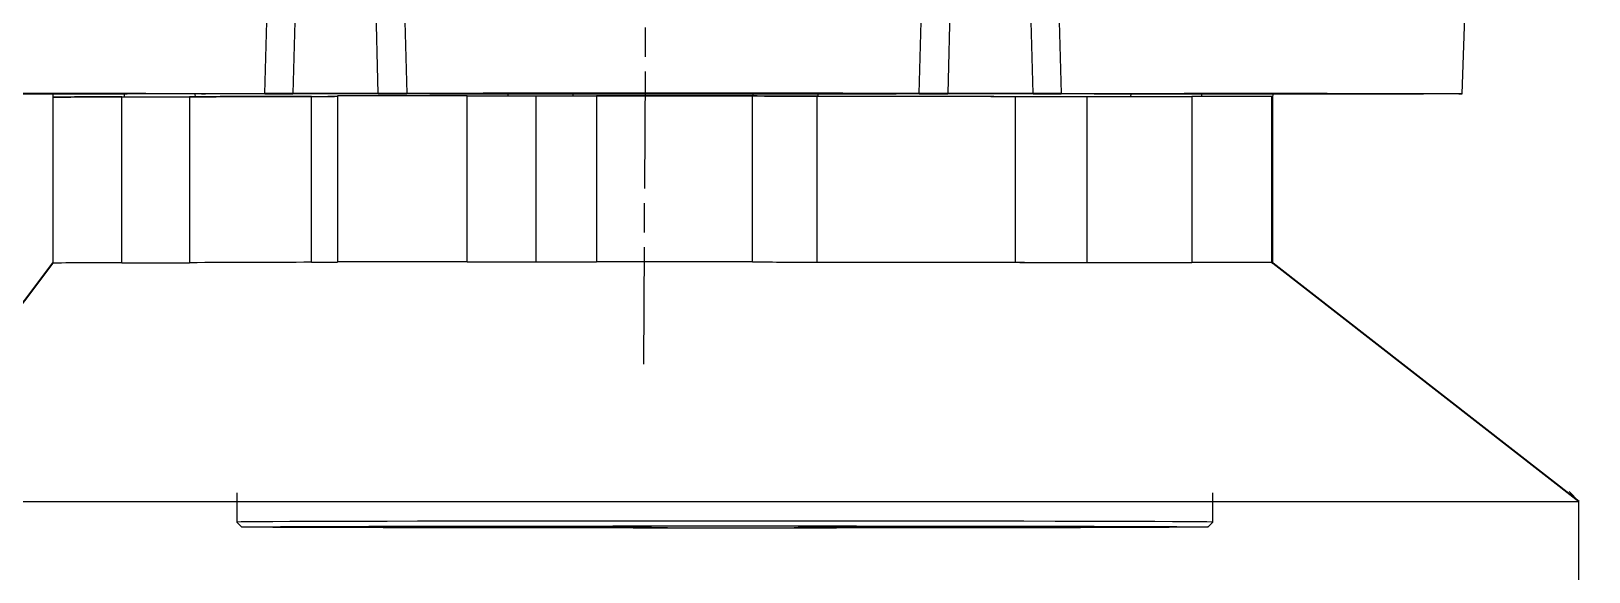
# Model space of a CAD drawing. Header units: millimetres. Extents: x 2136 to 4572, y 748 to 2471.
# Drawn here: x 3711.2 to 3870.8, y 2062.3 to 2117.7 of the extents above; entities that cross this region are included whole.
import ezdxf

# ---------------------------------------------------------------- set-up
doc = ezdxf.new("R2010")
doc.units = ezdxf.units.MM
doc.linetypes.add('AM_ISO08W050', pattern=[18, 12, -1.5, 3, -1.5])
doc.layers.add('AM_7', color=4, linetype='AM_ISO08W050', lineweight=25)
doc.layers.add('粗实线', color=7, linetype='Continuous', lineweight=40)

msp = doc.modelspace()

# ---------------------------------------------------------------- linework, layer by layer
at = {"color": 7, "linetype": 'Continuous', "lineweight": 25}
for p, q in [((3857.765, 2111.251), (3861.015, 2204.287)), ((3735.114, 2111.264), (3735.898, 2140.995)), ((3738.725, 2140.492), (3737.981, 2111.26)), ((3813.813, 2111.259), (3813.069, 2140.492)), ((3815.896, 2140.994), (3816.68, 2111.264)), ((3746.729, 2111.26), (3746.026, 2137.118)), ((3805.769, 2137.117), (3805.065, 2111.26)), ((3748.954, 2136.046), (3749.644, 2111.265)), ((3802.15, 2111.264), (3802.841, 2136.055)), ((3713.376, 2111.207), (3713.397, 2110.905)), ((3713.397, 2110.905), (3713.397, 2093.905)), ((3720.453, 2093.925), (3720.453, 2110.925)), ((3720.732, 2110.925), (3720.728, 2111.208)), ((3727.391, 2110.939), (3727.391, 2093.939)), ((3727.93, 2111.216), (3727.948, 2110.942)), ((3746.729, 2111.26), (3737.981, 2111.26)), ((3746.729, 2111.243), (3737.981, 2111.243)), ((3739.875, 2093.982), (3739.875, 2110.982)), ((3742.54, 2111.021), (3742.54, 2094.021)), ((3755.833, 2094.034), (3755.833, 2111.034)), ((3760.048, 2111.007), (3760.044, 2111.205)), ((3762.863, 2111.03), (3762.863, 2094.03)), ((3766.629, 2111.286), (3766.647, 2111.023)), ((3769.075, 2111.032), (3769.074, 2094.032)), ((3785.077, 2094.023), (3785.077, 2111.023)), ((3785.147, 2111.023), (3785.165, 2111.286)), ((3791.652, 2111.008), (3791.652, 2094.008)), ((3791.75, 2111.204), (3791.746, 2111.007)), ((3813.813, 2111.259), (3805.065, 2111.26)), ((3813.813, 2111.242), (3805.065, 2111.242)), ((3812, 2093.982), (3812, 2110.982)), ((3819.327, 2110.975), (3830.077, 2110.976)), ((3819.327, 2110.975), (3819.327, 2093.975)), ((3823.848, 2110.976), (3823.864, 2111.216)), ((3830.077, 2110.976), (3830.077, 2093.976)), ((3831.066, 2111.208), (3831.062, 2110.924)), ((3838.275, 2093.959), (3838.276, 2110.959)), ((3838.276, 2110.908), (3838.397, 2110.904)), ((3838.397, 2110.904), (3838.418, 2111.206)), ((3838.397, 2093.904), (3838.397, 2110.904)), ((3812, 2093.982), (3812.008, 2093.982)), ((3819.327, 2093.975), (3830.077, 2093.976)), ((3838.275, 2093.908), (3838.397, 2093.904)), ((3732.227, 2070.369), (3732.227, 2067.369)), ((3832.227, 2067.369), (3832.227, 2070.369)), ((3869.728, 2069.497), (3868.728, 2070.497)), ((3694.728, 2069.497), (3869.728, 2069.497)), ((3869.728, 2042.497), (3869.728, 2069.497)), ((3732.227, 2067.369), (3732.727, 2066.869)), ((3831.727, 2066.868), (3832.227, 2067.368))]:
    msp.add_line(p, q, dxfattribs=at)
at = {"color": 7, "linetype": 'Continuous', "lineweight": 25, "flags": 128}
for points in [[(3762.863, 2111.03), (3763.633, 2111.03), (3764.405, 2111.031), (3765.179, 2111.031), (3765.955, 2111.031), (3766.733, 2111.032), (3767.512, 2111.032), (3768.293, 2111.032), (3769.075, 2111.032)], [(3791.652, 2111.008), (3794.487, 2111.006), (3797.258, 2111.004), (3799.954, 2111.001), (3802.567, 2110.998), (3805.086, 2110.994), (3807.504, 2110.99), (3809.811, 2110.986), (3812, 2110.982)], [(3762.863, 2094.03), (3763.633, 2094.03), (3764.405, 2094.031), (3765.179, 2094.031), (3765.955, 2094.031), (3766.733, 2094.032), (3767.512, 2094.032), (3768.293, 2094.032), (3769.074, 2094.032)], [(3762.863, 2094.03), (3763.633, 2094.03), (3764.405, 2094.031), (3765.179, 2094.031), (3765.955, 2094.031), (3766.733, 2094.032), (3767.512, 2094.032), (3768.293, 2094.032), (3769.074, 2094.032)], [(3791.652, 2094.008), (3794.487, 2094.006), (3797.258, 2094.004), (3799.954, 2094.001), (3802.567, 2093.998), (3805.086, 2093.994), (3807.504, 2093.99), (3809.811, 2093.986), (3812, 2093.982)], [(3791.652, 2094.008), (3794.487, 2094.006), (3797.258, 2094.004), (3799.954, 2094.001), (3802.567, 2093.998), (3805.086, 2093.994), (3807.504, 2093.99), (3809.811, 2093.986), (3812, 2093.982)], [(3832.227, 2067.368), (3832.093, 2067.376), (3831.611, 2067.385), (3830.784, 2067.394), (3829.615, 2067.403), (3828.115, 2067.411), (3826.292, 2067.419), (3824.16, 2067.427), (3821.735, 2067.434), (3819.032, 2067.441), (3816.071, 2067.447), (3812.872, 2067.453), (3809.459, 2067.458), (3805.854, 2067.463), (3802.084, 2067.467), (3798.175, 2067.47), (3794.154, 2067.473), (3790.049, 2067.474), (3785.889, 2067.475), (3781.703, 2067.476), (3777.522, 2067.475), (3773.373, 2067.474), (3769.286, 2067.472), (3765.29, 2067.469), (3761.413, 2067.466), (3757.682, 2067.462), (3754.123, 2067.457), (3750.761, 2067.452), (3747.62, 2067.446), (3744.721, 2067.44), (3742.086, 2067.433), (3739.732, 2067.425), (3737.677, 2067.418), (3735.933, 2067.409), (3734.515, 2067.401), (3733.431, 2067.392), (3732.69, 2067.384), (3732.295, 2067.375), (3732.227, 2067.369)], [(3747.225, 2066.794), (3744.383, 2066.801), (3741.813, 2066.808), (3739.535, 2066.815), (3737.564, 2066.823), (3735.915, 2066.832), (3734.6, 2066.84), (3733.628, 2066.849), (3733.005, 2066.858), (3732.738, 2066.867), (3732.827, 2066.876), (3733.272, 2066.885), (3734.07, 2066.894), (3735.215, 2066.902), (3736.699, 2066.911), (3738.51, 2066.919), (3740.637, 2066.926), (3743.063, 2066.934), (3745.771, 2066.941), (3748.742, 2066.947), (3751.955, 2066.953), (3755.385, 2066.958), (3759.009, 2066.962), (3762.8, 2066.966), (3766.731, 2066.969), (3770.774, 2066.972), (3774.899, 2066.973), (3779.077, 2066.974), (3783.278, 2066.975), (3787.471, 2066.974), (3791.626, 2066.973), (3795.714, 2066.971), (3799.704, 2066.968), (3803.569, 2066.964), (3807.28, 2066.96), (3810.81, 2066.955), (3814.134, 2066.95), (3817.229, 2066.943), (3820.071, 2066.937), (3822.641, 2066.93), (3824.919, 2066.922), (3826.89, 2066.914), (3828.539, 2066.906), (3829.854, 2066.897), (3830.826, 2066.889), (3831.448, 2066.88), (3831.716, 2066.871), (3831.627, 2066.862), (3831.182, 2066.853), (3830.384, 2066.844), (3829.239, 2066.835), (3827.755, 2066.827), (3825.944, 2066.819), (3823.817, 2066.811), (3821.391, 2066.804), (3818.683, 2066.797), (3815.712, 2066.791), (3812.499, 2066.785), (3809.069, 2066.78), (3805.445, 2066.775), (3801.654, 2066.771), (3797.723, 2066.768), (3793.68, 2066.766), (3789.555, 2066.764), (3785.377, 2066.763), (3781.176, 2066.763), (3776.983, 2066.764), (3772.828, 2066.765), (3768.74, 2066.767), (3764.75, 2066.77), (3760.885, 2066.773), (3757.174, 2066.778), (3753.644, 2066.783), (3750.32, 2066.788), (3747.225, 2066.794)]]:
    msp.add_lwpolyline(points, dxfattribs=at)
at = {"color": 7, "linetype": 'Continuous', "lineweight": 25}
for centre, radius, start, end in [((3975.72, 2769.345), 656.897, 259.692209, 264.621686), ((3719.07, 1338.387), 772.539, 89.897391, 90.420712), ((3720.729, 3691.756), 1580.832, 269.990013, 270.241488), ((3744.945, -1140.381), 3251.367, 90.089346, 90.30934), ((3739.365, 2594.086), 483.105, 270.06054, 270.37656), ((3750.897, 327.465), 1783.576, 89.841456, 90.268476), ((3761.111, 5283.217), 3172.188, 269.904659, 270.031645), ((3775.562, -582.115), 2693.155, 89.797567, 90.13802), ((3791.368, 3439.242), 1328.233, 269.728619, 270.012215), ((3818.717, 5655.732), 3544.757, 269.891426, 270.009859), ((3832.275, 1201.567), 909.411, 89.621935, 90.138469), ((3720.729, 3674.756), 1580.832, 269.990013, 270.241488), ((3744.945, -1157.381), 3251.367, 90.089346, 90.30934), ((3739.365, 2577.086), 483.105, 270.06054, 270.37656), ((3750.897, 310.465), 1783.576, 89.841456, 90.268476), ((3750.914, 352.46), 1741.581, 89.838188, 90.275424), ((3761.111, 5266.217), 3172.188, 269.904659, 270.031645), ((3775.562, -599.115), 2693.155, 89.797567, 90.13802), ((3791.368, 3422.242), 1328.233, 269.728619, 270.012215), ((3818.717, 5638.732), 3544.757, 269.891426, 270.009859), ((3818.719, 5641.736), 3547.76, 269.891621, 270.009825), ((3832.275, 1184.567), 909.411, 89.621935, 90.138469), ((3719.07, 1321.387), 772.539, 89.897391, 90.420712)]:
    msp.add_arc(centre, radius, start, end, dxfattribs=at)
for points, knots in [([(3694.029, 2111.252), (3694.029, 2111.252), (3693.918, 2111.254), (3694.302, 2111.26), (3695.225, 2111.267), (3696.855, 2111.275), (3699.036, 2111.281), (3701.728, 2111.287), (3704.837, 2111.291), (3708.268, 2111.294), (3711.913, 2111.296), (3715.655, 2111.297), (3719.378, 2111.296), (3722.964, 2111.293), (3726.299, 2111.29), (3729.281, 2111.285), (3731.802, 2111.279), (3733.84, 2111.272), (3734.689, 2111.267), (3735.114, 2111.264)], [0, 0, 0, 0, 0.00002617, 0.06252453, 0.1250229, 0.18752126, 0.25001962, 0.31251799, 0.37501635, 0.43751472, 0.50001308, 0.56251145, 0.62500981, 0.68750818, 0.75000654, 0.81250491, 0.87500327, 0.93750164, 1, 1, 1, 1]), ([(3727.948, 2110.939), (3728.627, 2110.943), (3729.985, 2110.951), (3732.812, 2110.962), (3736.2, 2110.972), (3739.458, 2110.98), (3741.743, 2110.984), (3742.54, 2110.986)], [0, 0, 0, 0, 0.2204984, 0.4409969, 0.6614953, 0.8819938, 1, 1, 1, 1]), ([(3737.981, 2111.26), (3737.663, 2111.26), (3737.025, 2111.26), (3736.17, 2111.261), (3735.477, 2111.263), (3735.235, 2111.264), (3735.114, 2111.264)], [0, 0, 0, 0, 0.2496471, 0.5001104, 0.7500412, 1, 1, 1, 1]), ([(3735.114, 2111.238), (3735.235, 2111.239), (3735.477, 2111.24), (3736.17, 2111.242), (3737.025, 2111.243), (3737.663, 2111.243), (3737.981, 2111.243)], [0, 0, 0, 0, 0.24964494, 0.50010839, 0.75003905, 1, 1, 1, 1]), ([(3749.644, 2111.265), (3749.535, 2111.264), (3749.316, 2111.263), (3748.616, 2111.261), (3747.73, 2111.26), (3747.062, 2111.26), (3746.729, 2111.26)], [0, 0, 0, 0, 0.2498432, 0.499876, 0.7504809, 1, 1, 1, 1]), ([(3746.729, 2111.243), (3747.062, 2111.243), (3747.73, 2111.243), (3748.616, 2111.241), (3749.316, 2111.24), (3749.535, 2111.238), (3749.644, 2111.238)], [0, 0, 0, 0, 0.2495191, 0.500124, 0.7501568, 1, 1, 1, 1]), ([(3769.168, 2111.032), (3769.432, 2111.033), (3770.373, 2111.035), (3772.744, 2111.038), (3775.888, 2111.039), (3779.087, 2111.038), (3781.898, 2111.034), (3784.119, 2111.029), (3784.804, 2111.025), (3785.147, 2111.023)], [0, 0, 0, 0, 0.0610151, 0.2175126, 0.3740101, 0.5305075, 0.687005, 0.8435025, 1, 1, 1, 1]), ([(3791.746, 2111.007), (3793.587, 2111.006), (3797.27, 2111.003), (3802.454, 2110.997), (3807.266, 2110.989), (3810.994, 2110.983), (3812.906, 2110.978), (3813.538, 2110.976)], [0, 0, 0, 0, 0.2225072, 0.4450145, 0.6675217, 0.8900289, 1, 1, 1, 1]), ([(3805.065, 2111.26), (3804.732, 2111.26), (3804.064, 2111.26), (3803.178, 2111.261), (3802.478, 2111.262), (3802.259, 2111.264), (3802.15, 2111.264)], [0, 0, 0, 0, 0.2498453, 0.499878, 0.7504829, 1, 1, 1, 1]), ([(3802.15, 2111.238), (3802.259, 2111.238), (3802.478, 2111.24), (3803.178, 2111.241), (3804.064, 2111.242), (3804.732, 2111.242), (3805.065, 2111.242)], [0, 0, 0, 0, 0.2495171, 0.500122, 0.7501547, 1, 1, 1, 1]), ([(3816.68, 2111.264), (3816.559, 2111.263), (3816.317, 2111.262), (3815.624, 2111.261), (3814.769, 2111.26), (3814.132, 2111.26), (3813.813, 2111.259)], [0, 0, 0, 0, 0.2496449, 0.5001084, 0.750039, 1, 1, 1, 1]), ([(3813.813, 2111.242), (3814.131, 2111.242), (3814.769, 2111.242), (3815.624, 2111.241), (3816.317, 2111.24), (3816.559, 2111.238), (3816.68, 2111.238)], [0, 0, 0, 0, 0.24964713, 0.50011038, 0.75004125, 1, 1, 1, 1]), ([(3805.349, 2066.918), (3804.376, 2066.92), (3802.4, 2066.924), (3798.983, 2066.929), (3795.526, 2066.933), (3792.138, 2066.935), (3787.832, 2066.938), (3783.347, 2066.939), (3778.853, 2066.938), (3775.538, 2066.937), (3772.315, 2066.936), (3768.929, 2066.933), (3765.466, 2066.929), (3762.07, 2066.924), (3759.047, 2066.918), (3756.372, 2066.912), (3754.045, 2066.905), (3752.274, 2066.897), (3751.006, 2066.89), (3749.875, 2066.881), (3749.411, 2066.871), (3749.642, 2066.862), (3750.161, 2066.855), (3751.006, 2066.848), (3752.273, 2066.841), (3754.05, 2066.833), (3756.356, 2066.826), (3758.198, 2066.822), (3759.105, 2066.819)], [0, 0, 0, 0, 0.0388205, 0.078845, 0.1199968, 0.1521637, 0.1843358, 0.249956, 0.2828075, 0.3156641, 0.3478311, 0.3800032, 0.4211504, 0.461176, 0.5, 0.5388194, 0.578845, 0.6199968, 0.6521637, 0.6843358, 0.749956, 0.7828075, 0.8156641, 0.8478311, 0.8800032, 0.9211504, 0.9611772, 1, 1, 1, 1]), ([(3759.105, 2066.819), (3760.078, 2066.818), (3762.054, 2066.814), (3765.471, 2066.809), (3768.928, 2066.805), (3772.316, 2066.802), (3776.622, 2066.8), (3781.107, 2066.799), (3785.601, 2066.799), (3788.916, 2066.8), (3792.139, 2066.802), (3795.525, 2066.805), (3798.988, 2066.808), (3802.384, 2066.813), (3805.407, 2066.819), (3808.082, 2066.826), (3810.409, 2066.833), (3812.18, 2066.84), (3813.448, 2066.847), (3814.579, 2066.857), (3815.043, 2066.866), (3814.812, 2066.876), (3814.293, 2066.883), (3813.448, 2066.89), (3812.181, 2066.897), (3810.404, 2066.904), (3808.098, 2066.912), (3806.256, 2066.916), (3805.349, 2066.918)], [0, 0, 0, 0, 0.0388205, 0.078845, 0.1199968, 0.1521637, 0.1843358, 0.249956, 0.2828075, 0.3156641, 0.3478311, 0.3800032, 0.4211504, 0.461176, 0.5, 0.5388194, 0.578845, 0.6199968, 0.6521637, 0.6843358, 0.749956, 0.7828075, 0.8156641, 0.8478311, 0.8800032, 0.9211504, 0.9611772, 1, 1, 1, 1])]:
    msp.add_open_spline(points, degree=3, knots=knots, dxfattribs=at)
for points in [[(3701.029, 2111.252), (3701.081, 2111.253), (3701.185, 2111.257), (3702.018, 2111.263), (3703.311, 2111.268), (3705.066, 2111.273), (3707.2, 2111.277), (3709.637, 2111.279), (3712.28, 2111.281), (3715.029, 2111.282), (3717.778, 2111.281), (3720.421, 2111.279), (3722.857, 2111.276), (3724.992, 2111.273), (3726.746, 2111.268), (3728.04, 2111.263), (3728.872, 2111.257), (3728.977, 2111.253), (3729.029, 2111.251)], [(3729.029, 2111.251), (3728.977, 2111.249), (3728.872, 2111.246), (3728.04, 2111.24), (3726.746, 2111.235), (3724.992, 2111.23), (3722.857, 2111.226), (3720.421, 2111.224), (3717.778, 2111.222), (3715.029, 2111.221), (3712.28, 2111.222), (3709.637, 2111.224), (3707.2, 2111.226), (3705.066, 2111.23), (3703.311, 2111.235), (3702.018, 2111.24), (3701.185, 2111.246), (3701.081, 2111.25), (3701.029, 2111.252)], [(3713.397, 2110.905), (3713.501, 2110.907), (3713.707, 2110.912), (3715.328, 2110.918), (3717.699, 2110.923), (3719.721, 2110.924), (3720.732, 2110.925)], [(3720.732, 2110.925), (3721.548, 2110.925), (3723.178, 2110.926), (3725.266, 2110.93), (3726.968, 2110.934), (3727.621, 2110.937), (3727.948, 2110.939)], [(3802.15, 2111.264), (3801.729, 2111.268), (3800.886, 2111.274), (3798.733, 2111.282), (3795.997, 2111.29), (3792.688, 2111.297), (3788.917, 2111.302), (3784.783, 2111.306), (3780.403, 2111.308), (3775.897, 2111.309), (3771.391, 2111.308), (3767.011, 2111.306), (3762.877, 2111.302), (3759.106, 2111.297), (3755.797, 2111.29), (3753.062, 2111.283), (3750.908, 2111.274), (3750.065, 2111.268), (3749.644, 2111.265)], [(3802.15, 2111.238), (3801.729, 2111.234), (3800.886, 2111.228), (3798.733, 2111.22), (3795.997, 2111.212), (3792.688, 2111.205), (3788.917, 2111.2), (3784.783, 2111.196), (3780.403, 2111.194), (3775.897, 2111.193), (3771.391, 2111.194), (3767.011, 2111.196), (3762.877, 2111.2), (3759.106, 2111.206), (3755.797, 2111.212), (3753.062, 2111.22), (3750.908, 2111.229), (3750.065, 2111.235), (3749.644, 2111.238)], [(3756.897, 2111.251), (3756.968, 2111.254), (3757.109, 2111.259), (3758.239, 2111.267), (3759.995, 2111.274), (3762.376, 2111.28), (3765.273, 2111.285), (3768.579, 2111.289), (3772.166, 2111.291), (3775.897, 2111.292), (3779.628, 2111.291), (3783.215, 2111.289), (3786.521, 2111.285), (3789.418, 2111.28), (3791.799, 2111.274), (3793.555, 2111.267), (3794.685, 2111.259), (3794.826, 2111.254), (3794.897, 2111.251)], [(3794.897, 2111.251), (3794.826, 2111.248), (3794.685, 2111.243), (3793.555, 2111.235), (3791.799, 2111.228), (3789.418, 2111.222), (3786.521, 2111.217), (3783.215, 2111.213), (3779.628, 2111.211), (3775.897, 2111.21), (3772.166, 2111.211), (3768.579, 2111.213), (3765.273, 2111.217), (3762.376, 2111.222), (3759.995, 2111.229), (3758.239, 2111.236), (3757.109, 2111.243), (3756.968, 2111.249), (3756.897, 2111.251)], [(3780.147, 2111.018), (3780.083, 2111.019), (3779.955, 2111.022), (3778.973, 2111.025), (3777.568, 2111.027), (3775.897, 2111.027), (3774.226, 2111.027), (3772.822, 2111.025), (3771.839, 2111.022), (3771.711, 2111.019), (3771.647, 2111.018)], [(3791.746, 2111.007), (3790.957, 2111.008), (3789.378, 2111.009), (3787.434, 2111.013), (3785.913, 2111.017), (3785.402, 2111.021), (3785.147, 2111.023)], [(3816.68, 2111.264), (3817.105, 2111.267), (3817.955, 2111.272), (3819.992, 2111.278), (3822.513, 2111.284), (3825.495, 2111.289), (3828.83, 2111.293), (3832.416, 2111.295), (3836.139, 2111.296), (3839.881, 2111.295), (3843.526, 2111.294), (3846.957, 2111.29), (3850.067, 2111.286), (3852.756, 2111.28), (3854.945, 2111.274), (3856.547, 2111.266), (3857.573, 2111.259), (3857.701, 2111.253), (3857.765, 2111.251)], [(3857.765, 2111.251), (3857.701, 2111.248), (3857.573, 2111.243), (3856.547, 2111.235), (3854.945, 2111.228), (3852.756, 2111.221), (3850.067, 2111.216), (3846.957, 2111.211), (3843.526, 2111.208), (3839.881, 2111.206), (3836.139, 2111.206), (3832.416, 2111.207), (3828.83, 2111.209), (3825.495, 2111.213), (3822.513, 2111.218), (3819.992, 2111.224), (3817.955, 2111.23), (3817.105, 2111.235), (3816.68, 2111.238)], [(3822.765, 2111.251), (3822.818, 2111.253), (3822.922, 2111.257), (3823.754, 2111.262), (3825.048, 2111.268), (3826.803, 2111.272), (3828.937, 2111.276), (3831.373, 2111.279), (3834.017, 2111.28), (3836.765, 2111.281), (3839.514, 2111.28), (3842.157, 2111.279), (3844.594, 2111.276), (3846.728, 2111.272), (3848.483, 2111.267), (3849.777, 2111.262), (3850.609, 2111.257), (3850.713, 2111.253), (3850.765, 2111.251)], [(3850.765, 2111.251), (3850.713, 2111.249), (3850.609, 2111.245), (3849.777, 2111.239), (3848.483, 2111.234), (3846.728, 2111.229), (3844.594, 2111.226), (3842.157, 2111.223), (3839.514, 2111.221), (3836.765, 2111.221), (3834.017, 2111.221), (3831.373, 2111.223), (3828.937, 2111.226), (3826.803, 2111.23), (3825.048, 2111.234), (3823.754, 2111.239), (3822.922, 2111.245), (3822.818, 2111.249), (3822.765, 2111.251)]]:
    msp.add_open_spline(points, degree=3, dxfattribs=at)
at = {"layer": 'AM_7'}
msp.add_line((3773.919, 2083.539), (3775.763, 2407.326), dxfattribs=at)
at = {"layer": '粗实线', "linetype": 'ByBlock'}
for p, q in [((3713.397, 2093.905), (3695.728, 2070.497)), ((3838.397, 2093.904), (3869.728, 2069.497))]:
    msp.add_line(p, q, dxfattribs=at)

doc.saveas('drawing.dxf')
